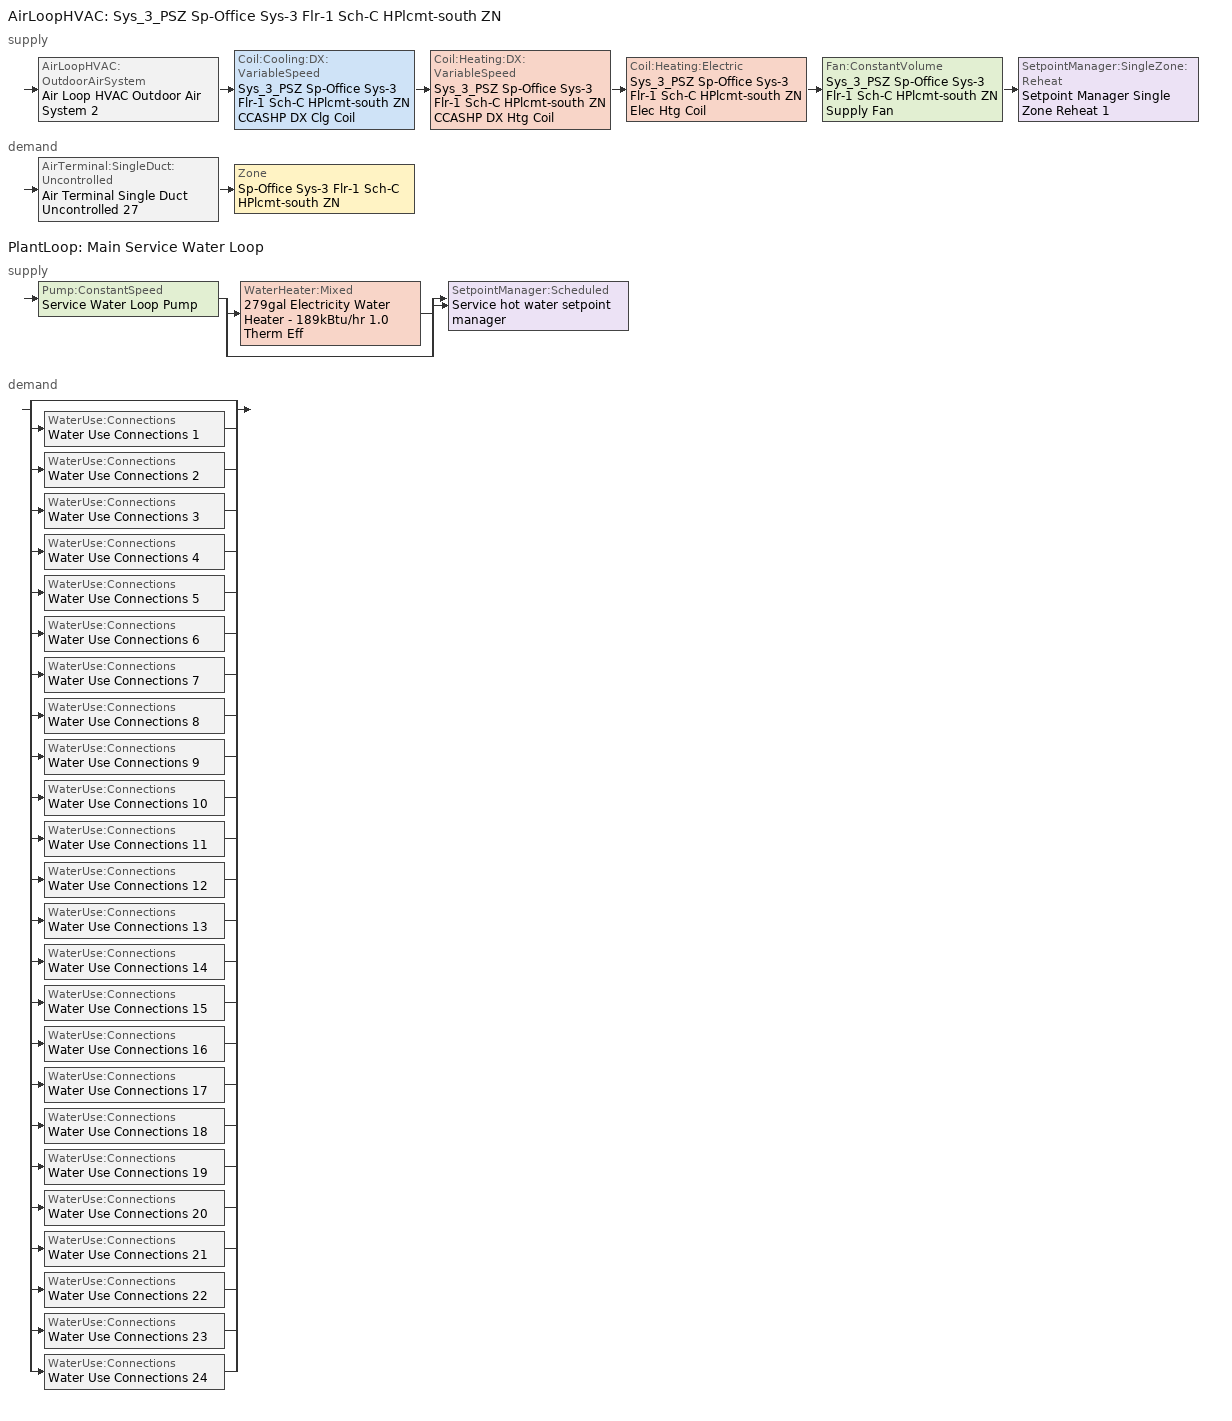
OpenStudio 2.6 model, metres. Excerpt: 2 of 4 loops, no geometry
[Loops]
AirLoopHVAC 'Sys_3_PSZ Sp-Office Sys-3 Flr-1 Sch-C HPlcmt-south ZN'
 supply: AirLoopHVAC:OutdoorAirSystem 'Air Loop HVAC Outdoor Air System 2' > Coil:Cooling:DX:VariableSpeed 'Sys_3_PSZ Sp-Office Sys-3 Flr-1 Sch-C HPlcmt-south ZN CCASHP DX Clg Coil' > Coil:Heating:DX:VariableSpeed 'Sys_3_PSZ Sp-Office Sys-3 Flr-1 Sch-C HPlcmt-south ZN CCASHP DX Htg Coil' > Coil:Heating:Electric 'Sys_3_PSZ Sp-Office Sys-3 Flr-1 Sch-C HPlcmt-south ZN Elec Htg Coil' > Fan:ConstantVolume 'Sys_3_PSZ Sp-Office Sys-3 Flr-1 Sch-C HPlcmt-south ZN Supply Fan' > SetpointManager:SingleZone:Reheat 'Setpoint Manager Single Zone Reheat 1'
 demand: AirTerminal:SingleDuct:Uncontrolled 'Air Terminal Single Duct Uncontrolled 27' > Zone 'Sp-Office Sys-3 Flr-1 Sch-C HPlcmt-south ZN'
PlantLoop 'Main Service Water Loop'
 supply: Pump:ConstantSpeed 'Service Water Loop Pump' > split
  | WaterHeater:Mixed '279gal Electricity Water Heater - 189kBtu/hr 1.0 Therm Eff'
  | bypass
  join > SetpointManager:Scheduled 'Service hot water setpoint manager'
 demand: split
  | bypass
  | WaterUse:Connections 'Water Use Connections 1'
  | WaterUse:Connections 'Water Use Connections 2'
  | WaterUse:Connections 'Water Use Connections 3'
  | WaterUse:Connections 'Water Use Connections 4'
  | WaterUse:Connections 'Water Use Connections 5'
  | WaterUse:Connections 'Water Use Connections 6'
  | WaterUse:Connections 'Water Use Connections 7'
  | WaterUse:Connections 'Water Use Connections 8'
  | WaterUse:Connections 'Water Use Connections 9'
  | WaterUse:Connections 'Water Use Connections 10'
  | WaterUse:Connections 'Water Use Connections 11'
  | WaterUse:Connections 'Water Use Connections 12'
  | WaterUse:Connections 'Water Use Connections 13'
  | WaterUse:Connections 'Water Use Connections 14'
  | WaterUse:Connections 'Water Use Connections 15'
  | WaterUse:Connections 'Water Use Connections 16'
  | WaterUse:Connections 'Water Use Connections 17'
  | WaterUse:Connections 'Water Use Connections 18'
  | WaterUse:Connections 'Water Use Connections 19'
  | WaterUse:Connections 'Water Use Connections 20'
  | WaterUse:Connections 'Water Use Connections 21'
  | WaterUse:Connections 'Water Use Connections 22'
  | WaterUse:Connections 'Water Use Connections 23'
  | WaterUse:Connections 'Water Use Connections 24'
[Sizing:Zone]
Sp-Office Sys-3 Flr-1 Sch-C HPlcmt-south ZN: Zone Cooling Design Supply Air Temperature Input Method=SupplyAirTemperature; Zone Cooling Design Supply Air Temperature {C}=13; Zone Cooling Design Supply Air Temperature Difference {deltaC}=11.11; Zone Heating Design Supply Air Temperature Input Method=SupplyAirTemperature; Zone Heating Design Supply Air Temperature {C}=43; Zone Heating Design Supply Air Temperature Difference {deltaC}=11.11; Zone Cooling Design Supply Air Humidity Ratio {kg-H2O/kg-air}=0.0085; Zone Heating Design Supply Air Humidity Ratio {kg-H2O/kg-air}=0.008; Zone Heating Sizing Factor=1.3; Zone Cooling Sizing Factor=1.1; Cooling Design Air Flow Method=DesignDay; Heating Design Air Flow Method=DesignDay; Account for Dedicated Outdoor Air System=No; Dedicated Outdoor Air System Control Strategy=NeutralSupplyAir; Dedicated Outdoor Air Low Setpoint Temperature for Design {C}=autosize; Dedicated Outdoor Air High Setpoint Temperature for Design {C}=autosize
[Zone equipment]
Sp-Office Sys-3 Flr-1 Sch-C HPlcmt-south ZN: Air Terminal Single Duct Uncontrolled 27, Sp-Office Sys-3 Flr-1 Sch-C HPlcmt-south ZN Elec Baseboard
[PlantLoop]
Main Service Water Loop: Glycol Concentration=0; Maximum Loop Temperature {C}=60; Minimum Loop Temperature {C}=10; Plant Loop Volume {m3}=Autocalculate; Load Distribution Scheme=Optimal
[Sizing:Plant]
Main Service Water Loop: Loop Type=Heating; Design Loop Exit Temperature {C}=60; Loop Design Temperature Difference {deltaC}=5; Sizing Option=NonCoincident; Zone Timesteps in Averaging Window=1; Coincident Sizing Factor Mode=None
[AirLoopHVAC]
Sys_3_PSZ Sp-Office Sys-3 Flr-1 Sch-C HPlcmt-south ZN: Availability Schedule=Always On Discrete; Design Supply Air Flow Rate {m3/s}=AutoSize
[Sizing:System]
Sys_3_PSZ Sp-Office Sys-3 Flr-1 Sch-C HPlcmt-south ZN: Type of Load to Size On=Sensible; Design Outdoor Air Flow Rate {m3/s}=Autosize; Minimum System Air Flow Ratio=1; Preheat Design Temperature {C}=7; Preheat Design Humidity Ratio {kg-H2O/kg-Air}=0.008; Precool Design Temperature {C}=13; Precool Design Humidity Ratio {kg-H2O/kg-Air}=0.008; Central Cooling Design Supply Air Temperature {C}=13; Central Heating Design Supply Air Temperature {C}=43; Sizing Option=NonCoincident; 100% Outdoor Air in Cooling=No; 100% Outdoor Air in Heating=No; Central Cooling Design Supply Air Humidity Ratio {kg-H2O/kg-Air}=0.0085; Central Heating Design Supply Air Humidity Ratio {kg-H2O/kg-Air}=0.008; Cooling Design Air Flow Method=DesignDay; Cooling Design Air Flow Rate {m3/s}=0; Heating Design Air Flow Method=DesignDay; Heating Design Air Flow Rate {m3/s}=0; System Outdoor Air Method=ZoneSum; Zone Maximum Outdoor Air Fraction=1; Cooling Supply Air Flow Rate Per Floor Area {m3/s-m2}=0.00996765; Cooling Fraction of Autosized Cooling Supply Air Flow Rate=1; Cooling Supply Air Flow Rate Per Unit Cooling Capacity {m3/s-W}=3.94755e-05; Heating Supply Air Flow Rate Per Floor Area {m3/s-m2}=0.00996765; Heating Fraction of Autosized Heating Supply Air Flow Rate=1; Heating Fraction of Autosized Cooling Supply Air Flow Rate=1; Heating Supply Air Flow Rate Per Unit Heating Capacity {m3/s-W}=3.15882e-05; Cooling Design Capacity Method=CoolingDesignCapacity; Cooling Design Capacity {W}=autosize; Cooling Design Capacity Per Floor Area {W/m2}=234.7; Fraction of Autosized Cooling Design Capacity=1; Heating Design Capacity Method=HeatingDesignCapacity; Heating Design Capacity {W}=autosize; Heating Design Capacity Per Floor Area {W/m2}=157; Fraction of Autosized Heating Design Capacity=1; Central Cooling Capacity Control Method=OnOff
[Controller:OutdoorAir]
Controller Outdoor Air 2: Minimum Outdoor Air Flow Rate {m3/s}=autosize; Maximum Outdoor Air Flow Rate {m3/s}=Autosize; Economizer Control Type=NoEconomizer; Economizer Control Action Type=ModulateFlow; Economizer Maximum Limit Dry-Bulb Temperature {C}=28; Economizer Maximum Limit Enthalpy {J/kg}=64000; Economizer Minimum Limit Dry-Bulb Temperature {C}=-100; Lockout Type=NoLockout; Minimum Limit Type=FixedMinimum; Minimum Outdoor Air Schedule=Always On Discrete; Controller Mechanical Ventilation=Controller Mechanical Ventilation 2; High Humidity Control=No; Heat Recovery Bypass Control Type=BypassWhenOAFlowGreaterThanMinimum
[Controller:MechanicalVentilation]
Controller Mechanical Ventilation 2: Availability Schedule=Always On Discrete; System Outdoor Air Method=ZoneSum
[AirLoopHVAC:OutdoorAirSystem]
Air Loop HVAC Outdoor Air System 2: Controller=Controller Outdoor Air 2
[SetpointManager:Scheduled]
Service hot water setpoint manager: Control Variable=Temperature; Schedule=Service Water Loop Temp - 140F
[Coil:Heating:Electric]
Sys_3_PSZ Sp-Office Sys-3 Flr-1 Sch-C HPlcmt-south ZN Elec Htg Coil: Availability Schedule=Always On Discrete
[Fan:ConstantVolume]
Sys_3_PSZ Sp-Office Sys-3 Flr-1 Sch-C HPlcmt-south ZN Supply Fan: Availability Schedule=Always On Discrete; Fan Efficiency=0.39975; Pressure Rise {Pa}=640; Maximum Flow Rate {m3/s}=AutoSize; Motor Efficiency=0.615
[AirTerminal:SingleDuct:Uncontrolled]
Air Terminal Single Duct Uncontrolled 27: Availability Schedule=Always On Discrete; Maximum Air Flow Rate {m3/s}=AutoSize
[SetpointManager:SingleZone:Reheat]
Setpoint Manager Single Zone Reheat 1: Minimum Supply Air Temperature {C}=13; Maximum Supply Air Temperature {C}=43; Control Zone=Sp-Office Sys-3 Flr-1 Sch-C HPlcmt-south ZN
[Pump:ConstantSpeed]
Service Water Loop Pump: Rated Flow Rate {m3/s}=autosize; Rated Pump Head {Pa}=126074; Rated Power Consumption {W}=autosize; Motor Efficiency=0.7; Fraction of Motor Inefficiencies to Fluid Stream=0; Pump Control Type=Intermittent; Design Power Sizing Method=PowerPerFlowPerPressure; Design Electric Power per Unit Flow Rate {W/(m3/s)}=348701.1; Design Shaft Power per Unit Flow Rate per Unit Head {W-s/m3-Pa}=1.28205
[WaterHeater:Mixed]
279gal Electricity Water Heater - 189kBtu/hr 1.0 Therm Eff: Tank Volume {m3}=1.05756; Setpoint Temperature Schedule=Service Water Loop Temp - 140F; Deadband Temperature Difference {deltaC}=2; Maximum Temperature Limit {C}=82.2222; Heater Control Type=Cycle; Heater Maximum Capacity {W}=55257.3; Heater Fuel Type=Electricity; Heater Thermal Efficiency=1; Off Cycle Parasitic Fuel Consumption Rate {W}=100.559; Off Cycle Parasitic Fuel Type=Electricity; Off Cycle Parasitic Heat Fraction to Tank=0.8; On Cycle Parasitic Fuel Consumption Rate {W}=100.559; On Cycle Parasitic Fuel Type=Electricity; On Cycle Parasitic Heat Fraction to Tank=0; Ambient Temperature Indicator=Schedule; Ambient Temperature Schedule=Water Heater Ambient Temp Schedule - 70F; Off Cycle Loss Coefficient to Ambient Temperature {W/K}=4.55942; On Cycle Loss Coefficient to Ambient Temperature {W/K}=4.55942; Use Side Effectiveness=1; Source Side Effectiveness=1; Use Side Design Flow Rate {m3/s}=autosize; Source Side Design Flow Rate {m3/s}=autosize; Indirect Water Heating Recovery Time {hr}=1.5; Source Side Flow Control Mode=IndirectHeatPrimarySetpoint
[WaterUse:Connections]
Name | Water Use Equipment Name 1
Water Use Connections 1 | G n1 apartment Service Water Use 0.15gal/min
Water Use Connections 2 | G n2 apartment Service Water Use 0.15gal/min
Water Use Connections 3 | G ne apartment Service Water Use 0.15gal/min
Water Use Connections 4 | G nw apartment Service Water Use 0.15gal/min
Water Use Connections 5 | G s1 apartment Service Water Use 0.15gal/min
Water Use Connections 6 | G s2 apartment Service Water Use 0.15gal/min
Water Use Connections 7 | G sw apartment Service Water Use 0.15gal/min
Water Use Connections 8 | M n1 apartment Service Water Use 0.15gal/min
Water Use Connections 9 | M n2 apartment Service Water Use 0.15gal/min
Water Use Connections 10 | M ne apartment Service Water Use 0.15gal/min
Water Use Connections 11 | M nw apartment Service Water Use 0.15gal/min
Water Use Connections 12 | M s1 apartment Service Water Use 0.15gal/min
Water Use Connections 13 | M s2 apartment Service Water Use 0.15gal/min
Water Use Connections 14 | M se apartment Service Water Use 0.15gal/min
Water Use Connections 15 | M sw apartment Service Water Use 0.15gal/min
Water Use Connections 16 | Office Service Water Use 0.07gal/min
Water Use Connections 17 | T n1 apartment Service Water Use 0.15gal/min
Water Use Connections 18 | T n2 apartment Service Water Use 0.15gal/min
Water Use Connections 19 | T ne apartment Service Water Use 0.15gal/min
Water Use Connections 20 | T nw apartment Service Water Use 0.15gal/min
Water Use Connections 21 | T s1 apartment Service Water Use 0.15gal/min
Water Use Connections 22 | T s2 apartment Service Water Use 0.15gal/min
Water Use Connections 23 | T se apartment Service Water Use 0.15gal/min
Water Use Connections 24 | T sw apartment Service Water Use 0.15gal/min
[WaterUse:Equipment:Definition]
Name | Peak Flow Rate {m3/s} | Target Temperature Schedule | Sensible Fraction Schedule | Latent Fraction Schedule
G n1 apartment Service Water Use Def 0.15gal/min | 9.37425e-06 | Schedule Ruleset 5 | Schedule Ruleset 3 | Schedule Ruleset 4
G n2 apartment Service Water Use Def 0.15gal/min | 9.37425e-06 | Schedule Ruleset 8 | Schedule Ruleset 6 | Schedule Ruleset 7
G ne apartment Service Water Use Def 0.15gal/min | 9.37425e-06 | Schedule Ruleset 11 | Schedule Ruleset 9 | Schedule Ruleset 10
G nw apartment Service Water Use Def 0.15gal/min | 9.37425e-06 | Schedule Ruleset 14 | Schedule Ruleset 12 | Schedule Ruleset 13
G s1 apartment Service Water Use Def 0.15gal/min | 9.37425e-06 | Schedule Ruleset 17 | Schedule Ruleset 15 | Schedule Ruleset 16
G s2 apartment Service Water Use Def 0.15gal/min | 9.37425e-06 | Schedule Ruleset 20 | Schedule Ruleset 18 | Schedule Ruleset 19
G sw apartment Service Water Use Def 0.15gal/min | 9.37425e-06 | Schedule Ruleset 23 | Schedule Ruleset 21 | Schedule Ruleset 22
M n1 apartment Service Water Use Def 0.15gal/min | 9.37425e-06 | Schedule Ruleset 26 | Schedule Ruleset 24 | Schedule Ruleset 25
M n2 apartment Service Water Use Def 0.15gal/min | 9.37425e-06 | Schedule Ruleset 29 | Schedule Ruleset 27 | Schedule Ruleset 28
M ne apartment Service Water Use Def 0.15gal/min | 9.37425e-06 | Schedule Ruleset 32 | Schedule Ruleset 30 | Schedule Ruleset 31
M nw apartment Service Water Use Def 0.15gal/min | 9.37425e-06 | Schedule Ruleset 35 | Schedule Ruleset 33 | Schedule Ruleset 34
M s1 apartment Service Water Use Def 0.15gal/min | 9.37425e-06 | Schedule Ruleset 38 | Schedule Ruleset 36 | Schedule Ruleset 37
M s2 apartment Service Water Use Def 0.15gal/min | 9.37425e-06 | Schedule Ruleset 41 | Schedule Ruleset 39 | Schedule Ruleset 40
M se apartment Service Water Use Def 0.15gal/min | 9.37425e-06 | Schedule Ruleset 44 | Schedule Ruleset 42 | Schedule Ruleset 43
M sw apartment Service Water Use Def 0.15gal/min | 9.37425e-06 | Schedule Ruleset 47 | Schedule Ruleset 45 | Schedule Ruleset 46
Office Service Water Use Def 0.07gal/min | 4.21841e-06 | Schedule Ruleset 50 | Schedule Ruleset 48 | Schedule Ruleset 49
T n1 apartment Service Water Use Def 0.15gal/min | 9.37425e-06 | Schedule Ruleset 53 | Schedule Ruleset 51 | Schedule Ruleset 52
T n2 apartment Service Water Use Def 0.15gal/min | 9.37425e-06 | Schedule Ruleset 56 | Schedule Ruleset 54 | Schedule Ruleset 55
T ne apartment Service Water Use Def 0.15gal/min | 9.37425e-06 | Schedule Ruleset 59 | Schedule Ruleset 57 | Schedule Ruleset 58
T nw apartment Service Water Use Def 0.15gal/min | 9.37425e-06 | Schedule Ruleset 62 | Schedule Ruleset 60 | Schedule Ruleset 61
T s1 apartment Service Water Use Def 0.15gal/min | 9.37425e-06 | Schedule Ruleset 65 | Schedule Ruleset 63 | Schedule Ruleset 64
T s2 apartment Service Water Use Def 0.15gal/min | 9.37425e-06 | Schedule Ruleset 68 | Schedule Ruleset 66 | Schedule Ruleset 67
T se apartment Service Water Use Def 0.15gal/min | 9.37425e-06 | Schedule Ruleset 71 | Schedule Ruleset 69 | Schedule Ruleset 70
T sw apartment Service Water Use Def 0.15gal/min | 9.37425e-06 | Schedule Ruleset 74 | Schedule Ruleset 72 | Schedule Ruleset 73
[WaterUse:Equipment]
Name | Water Use Equipment Definition | Space | Flow Rate Fraction Schedule
G n1 apartment Service Water Use 0.15gal/min | G n1 apartment Service Water Use Def 0.15gal/min | G N1 Apartment | NECB-G-Service Water Heating
G n2 apartment Service Water Use 0.15gal/min | G n2 apartment Service Water Use Def 0.15gal/min | G N2 Apartment | NECB-G-Service Water Heating
G ne apartment Service Water Use 0.15gal/min | G ne apartment Service Water Use Def 0.15gal/min | G NE Apartment | NECB-G-Service Water Heating
G nw apartment Service Water Use 0.15gal/min | G nw apartment Service Water Use Def 0.15gal/min | G NW Apartment | NECB-G-Service Water Heating
G s1 apartment Service Water Use 0.15gal/min | G s1 apartment Service Water Use Def 0.15gal/min | G S1 Apartment | NECB-G-Service Water Heating
G s2 apartment Service Water Use 0.15gal/min | G s2 apartment Service Water Use Def 0.15gal/min | G S2 Apartment | NECB-G-Service Water Heating
G sw apartment Service Water Use 0.15gal/min | G sw apartment Service Water Use Def 0.15gal/min | G SW Apartment | NECB-G-Service Water Heating
M n1 apartment Service Water Use 0.15gal/min | M n1 apartment Service Water Use Def 0.15gal/min | M N1 Apartment | NECB-G-Service Water Heating
M n2 apartment Service Water Use 0.15gal/min | M n2 apartment Service Water Use Def 0.15gal/min | M N2 Apartment | NECB-G-Service Water Heating
M ne apartment Service Water Use 0.15gal/min | M ne apartment Service Water Use Def 0.15gal/min | M NE Apartment | NECB-G-Service Water Heating
M nw apartment Service Water Use 0.15gal/min | M nw apartment Service Water Use Def 0.15gal/min | M NW Apartment | NECB-G-Service Water Heating
M s1 apartment Service Water Use 0.15gal/min | M s1 apartment Service Water Use Def 0.15gal/min | M S1 Apartment | NECB-G-Service Water Heating
M s2 apartment Service Water Use 0.15gal/min | M s2 apartment Service Water Use Def 0.15gal/min | M S2 Apartment | NECB-G-Service Water Heating
M se apartment Service Water Use 0.15gal/min | M se apartment Service Water Use Def 0.15gal/min | M SE Apartment | NECB-G-Service Water Heating
M sw apartment Service Water Use 0.15gal/min | M sw apartment Service Water Use Def 0.15gal/min | M SW Apartment | NECB-G-Service Water Heating
Office Service Water Use 0.07gal/min | Office Service Water Use Def 0.07gal/min | Office | NECB-C-Service Water Heating
T n1 apartment Service Water Use 0.15gal/min | T n1 apartment Service Water Use Def 0.15gal/min | T N1 Apartment | NECB-G-Service Water Heating
T n2 apartment Service Water Use 0.15gal/min | T n2 apartment Service Water Use Def 0.15gal/min | T N2 Apartment | NECB-G-Service Water Heating
T ne apartment Service Water Use 0.15gal/min | T ne apartment Service Water Use Def 0.15gal/min | T NE Apartment | NECB-G-Service Water Heating
T nw apartment Service Water Use 0.15gal/min | T nw apartment Service Water Use Def 0.15gal/min | T NW Apartment | NECB-G-Service Water Heating
T s1 apartment Service Water Use 0.15gal/min | T s1 apartment Service Water Use Def 0.15gal/min | T S1 Apartment | NECB-G-Service Water Heating
T s2 apartment Service Water Use 0.15gal/min | T s2 apartment Service Water Use Def 0.15gal/min | T S2 Apartment | NECB-G-Service Water Heating
T se apartment Service Water Use 0.15gal/min | T se apartment Service Water Use Def 0.15gal/min | T SE Apartment | NECB-G-Service Water Heating
T sw apartment Service Water Use 0.15gal/min | T sw apartment Service Water Use Def 0.15gal/min | T SW Apartment | NECB-G-Service Water Heating
[Coil:Cooling:DX:VariableSpeed]
Sys_3_PSZ Sp-Office Sys-3 Flr-1 Sch-C HPlcmt-south ZN CCASHP DX Clg Coil: Nominal Speed Level=1; Gross Rated Total Cooling Capacity At Selected Nominal Speed Level {W}=9419.52; Rated Air Flow Rate At Selected Nominal Speed Level {m3/s}=autosize; Nominal Time for Condensate to Begin Leaving the Coil {s}=0; Initial Moisture Evaporation Rate Divided by Steady-State AC Latent Capacity=0; Energy Part Load Fraction Curve=Mitsubishi Hyper Heating VRF CPLFFPLR curve; Condenser Type=AirCooled; Evaporative Condenser Pump Rated Power Consumption {W}=0; Crankcase Heater Capacity {W}=1e-06; Maximum Outdoor Dry-Bulb Temperature for Crankcase Heater Operation {C}=10; Basin Heater Capacity {W/K}=1e-06; Basin Heater Setpoint Temperature {C}=2
[Coil:Heating:DX:VariableSpeed]
Sys_3_PSZ Sp-Office Sys-3 Flr-1 Sch-C HPlcmt-south ZN CCASHP DX Htg Coil: Nominal Speed Level=1; Rated Heating Capacity At Selected Nominal Speed Level {W}=9419.52; Rated Air Flow Rate At Selected Nominal Speed Level {m3/s}=autosize; Energy Part Load Fraction Curve=Mitsubishi Hyper Heating VRF HPLFFPLR curve; Minimum Outdoor Dry-Bulb Temperature for Compressor Operation {C}=-20; Maximum Outdoor Dry-Bulb Temperature for Defrost Operation {C}=5; Crankcase Heater Capacity {W}=1e-06; Maximum Outdoor Dry-Bulb Temperature for Crankcase Heater Operation {C}=10; Defrost Strategy=resistive; Defrost Control=timed; Defrost Time Period Fraction=0; Resistive Defrost Heater Capacity {W}=1e-06
[ZoneHVAC:Baseboard:Convective:Electric]
Sp-Office Sys-3 Flr-1 Sch-C HPlcmt-south ZN Elec Baseboard: Availability Schedule=Always On Discrete; Nominal Capacity {W}=2913.9; Efficiency=1
[Schedule:Ruleset]
Name | Default Day Schedule
Service Water Loop Temp - 140F | Service Water Loop Temp - 140F Default
Water Heater Ambient Temp Schedule - 70F | Water Heater Ambient Temp Schedule - 70F Default
Schedule Ruleset 3 | Schedule Day 6
Schedule Ruleset 4 | Schedule Day 7
Schedule Ruleset 5 | Schedule Day 8
NECB-G-Service Water Heating | NECB-G-Service Water Heating Default
Schedule Ruleset 6 | Schedule Day 9
Schedule Ruleset 7 | Schedule Day 10
Schedule Ruleset 8 | Schedule Day 11
Schedule Ruleset 9 | Schedule Day 12
Schedule Ruleset 10 | Schedule Day 13
Schedule Ruleset 11 | Schedule Day 14
Schedule Ruleset 12 | Schedule Day 15
Schedule Ruleset 13 | Schedule Day 16
Schedule Ruleset 14 | Schedule Day 17
Schedule Ruleset 15 | Schedule Day 18
Schedule Ruleset 16 | Schedule Day 19
Schedule Ruleset 17 | Schedule Day 20
Schedule Ruleset 18 | Schedule Day 21
Schedule Ruleset 19 | Schedule Day 22
Schedule Ruleset 20 | Schedule Day 23
Schedule Ruleset 21 | Schedule Day 24
Schedule Ruleset 22 | Schedule Day 25
Schedule Ruleset 23 | Schedule Day 26
Schedule Ruleset 24 | Schedule Day 27
Schedule Ruleset 25 | Schedule Day 28
Schedule Ruleset 26 | Schedule Day 29
Schedule Ruleset 27 | Schedule Day 30
Schedule Ruleset 28 | Schedule Day 31
Schedule Ruleset 29 | Schedule Day 32
Schedule Ruleset 30 | Schedule Day 33
Schedule Ruleset 31 | Schedule Day 34
Schedule Ruleset 32 | Schedule Day 35
Schedule Ruleset 33 | Schedule Day 36
Schedule Ruleset 34 | Schedule Day 37
Schedule Ruleset 35 | Schedule Day 38
Schedule Ruleset 36 | Schedule Day 39
Schedule Ruleset 37 | Schedule Day 40
Schedule Ruleset 38 | Schedule Day 41
Schedule Ruleset 39 | Schedule Day 42
Schedule Ruleset 40 | Schedule Day 43
Schedule Ruleset 41 | Schedule Day 44
Schedule Ruleset 42 | Schedule Day 45
Schedule Ruleset 43 | Schedule Day 46
Schedule Ruleset 44 | Schedule Day 47
Schedule Ruleset 45 | Schedule Day 48
Schedule Ruleset 46 | Schedule Day 49
Schedule Ruleset 47 | Schedule Day 50
Schedule Ruleset 48 | Schedule Day 51
Schedule Ruleset 49 | Schedule Day 52
Schedule Ruleset 50 | Schedule Day 53
NECB-C-Service Water Heating | NECB-C-Service Water Heating Default
Schedule Ruleset 51 | Schedule Day 54
Schedule Ruleset 52 | Schedule Day 55
Schedule Ruleset 53 | Schedule Day 56
Schedule Ruleset 54 | Schedule Day 57
Schedule Ruleset 55 | Schedule Day 58
Schedule Ruleset 56 | Schedule Day 59
Schedule Ruleset 57 | Schedule Day 60
Schedule Ruleset 58 | Schedule Day 61
Schedule Ruleset 59 | Schedule Day 62
Schedule Ruleset 60 | Schedule Day 63
Schedule Ruleset 61 | Schedule Day 64
Schedule Ruleset 62 | Schedule Day 65
Schedule Ruleset 63 | Schedule Day 66
Schedule Ruleset 64 | Schedule Day 67
Schedule Ruleset 65 | Schedule Day 68
Schedule Ruleset 66 | Schedule Day 69
Schedule Ruleset 67 | Schedule Day 70
Schedule Ruleset 68 | Schedule Day 71
Schedule Ruleset 69 | Schedule Day 72
Schedule Ruleset 70 | Schedule Day 73
Schedule Ruleset 71 | Schedule Day 74
Schedule Ruleset 72 | Schedule Day 75
Schedule Ruleset 73 | Schedule Day 76
Schedule Ruleset 74 | Schedule Day 77
[Schedule:Day]
Service Water Loop Temp - 140F Default; Schedule Day 8; Schedule Day 11; Schedule Day 14; Schedule Day 17; Schedule Day 20; Schedule Day 23; Schedule Day 26; Schedule Day 29; Schedule Day 32; Schedule Day 35; Schedule Day 38; Schedule Day 41; Schedule Day 44; Schedule Day 47; Schedule Day 50; Schedule Day 53; Schedule Day 56; Schedule Day 59; Schedule Day 62; Schedule Day 65; Schedule Day 68; Schedule Day 71; Schedule Day 74; Schedule Day 77: 24, 0, 60
Water Heater Ambient Temp Schedule - 70F Default: 24, 0, 21.1111
Schedule Day 6; Schedule Day 9; Schedule Day 12; Schedule Day 15; Schedule Day 18; Schedule Day 21; Schedule Day 24; Schedule Day 27; Schedule Day 30; Schedule Day 33; Schedule Day 36; Schedule Day 39; Schedule Day 42; Schedule Day 45; Schedule Day 48; Schedule Day 51; Schedule Day 54; Schedule Day 57; Schedule Day 60; Schedule Day 63; Schedule Day 66; Schedule Day 69; Schedule Day 72; Schedule Day 75: 24, 0, 0.2
Schedule Day 7; Schedule Day 10; Schedule Day 13; Schedule Day 16; Schedule Day 19; Schedule Day 22; Schedule Day 25; Schedule Day 28; Schedule Day 31; Schedule Day 34; Schedule Day 37; Schedule Day 40; Schedule Day 43; Schedule Day 46; Schedule Day 49; Schedule Day 52; Schedule Day 55; Schedule Day 58; Schedule Day 61; Schedule Day 64; Schedule Day 67; Schedule Day 70; Schedule Day 73; Schedule Day 76: 24, 0, 0.05
NECB-G-Service Water Heating Default; NECB-G-Service Water Heating Default|Wkdy Day: 1, 0, 0.1, 6, 0, 0.05, 7, 0, 0.2, 8, 0, 0.8, 9, 0, 0.7, 10, 0, 0.5, 11, 0, 0.4, 14, 0, 0.2, 15, 0, 0.3, 17, 0, 0.5, 19, 0, 0.7, 21, 0, 0.4, 23, 0, 0.2, 24, 0, 0.1
NECB-G-Service Water Heating Sat Day: 1, 0, 0.1, 7, 0, 0.05, 8, 0, 0.2, 11, 0, 0.5, 15, 0, 0.3, 16, 0, 0.7, 17, 0, 0.9, 19, 0, 0.7, 20, 0, 0.6, 21, 0, 0.5, 22, 0, 0.4, 23, 0, 0.3, 24, 0, 0.2
NECB-G-Service Water Heating Sun|Hol Day: 1, 0, 0.1, 8, 0, 0.05, 9, 0, 0.2, 11, 0, 0.3, 13, 0, 0.2, 14, 0, 0.3, 15, 0, 0.4, 16, 0, 0.5, 17, 0, 0.6, 18, 0, 0.7, 19, 0, 0.4, 20, 0, 0.3, 24, 0, 0.2
NECB-C-Service Water Heating Default; NECB-C-Service Water Heating Default|Wkdy Day: 8, 0, 0.05, 9, 0, 0.1, 10, 0, 0.2, 11, 0, 0.3, 12, 0, 0.4, 16, 0, 0.8, 17, 0, 0.6, 18, 0, 0.4, 19, 0, 0.3, 21, 0, 0.2, 24, 0, 0.05
NECB-C-Service Water Heating Sat Day: 8, 0, 0.05, 9, 0, 0.1, 10, 0, 0.2, 11, 0, 0.3, 12, 0, 0.5, 16, 0, 0.9, 17, 0, 0.7, 18, 0, 0.5, 19, 0, 0.3, 21, 0, 0.2, 24, 0, 0.05
NECB-C-Service Water Heating Sun|Hol Day: 8, 0, 0.05, 9, 0, 0.1, 10, 0, 0.2, 11, 0, 0.3, 12, 0, 0.5, 17, 0, 0.9, 18, 0, 0.5, 19, 0, 0.3, 24, 0, 0.05
[Schedule:Rule] Date Specification Type=DateRange; Start Month=1; Start Day=1; End Month=12; End Day=31
Name | Schedule Ruleset | Rule Order | Day Schedule | Apply Monday | Apply Tuesday | Apply Wednesday | Apply Thursday | Apply Friday | Apply Saturday | Apply Sunday
Schedule Rule 32 | NECB-G-Service Water Heating | 2 | NECB-G-Service Water Heating Default|Wkdy Day | Yes | Yes | Yes | Yes | Yes
Schedule Rule 33 | NECB-G-Service Water Heating | 1 | NECB-G-Service Water Heating Sat Day |  |  |  |  |  | Yes
Schedule Rule 34 | NECB-G-Service Water Heating | 0 | NECB-G-Service Water Heating Sun|Hol Day |  |  |  |  |  |  | Yes
Schedule Rule 35 | NECB-C-Service Water Heating | 2 | NECB-C-Service Water Heating Default|Wkdy Day | Yes | Yes | Yes | Yes | Yes
Schedule Rule 36 | NECB-C-Service Water Heating | 1 | NECB-C-Service Water Heating Sat Day |  |  |  |  |  | Yes
Schedule Rule 37 | NECB-C-Service Water Heating | 0 | NECB-C-Service Water Heating Sun|Hol Day |  |  |  |  |  |  | Yes
[Schedule:Constant]
Always On Discrete: Value=1
[Table:MultiVariableLookup]
Mitsubishi Hyper Heating VRF CPLFFPLR curve: LinearInterpolationOfTable, 2, cubic, SingleLineIndependentVariableWithMatrix, 1, 0, 1, Dimensionless, Dimensionless, 1, 0.1, 0.865, 0.2, 0.88, 0.3, 0.895, 0.4, 0.91, 0.5, 1.154, 0.6, 1.144, 0.7, 1.119, 0.8, 1.087, 0.9, 1.052, 1, 1.015
Mitsubishi Hyper Heating VRF HPLFFPLR curve: LinearInterpolationOfTable, 2, cubic, SingleLineIndependentVariableWithMatrix, 1, 0, 1, Dimensionless, Dimensionless, 1, 0.1, 0.865, 0.2, 0.88, 0.3, 0.895, 0.4, 0.91, 0.5, 0.856226, 0.6, 0.918821, 0.7, 0.958967, 0.8, 0.983081, 0.9, 0.996186, 1, 1.00203
